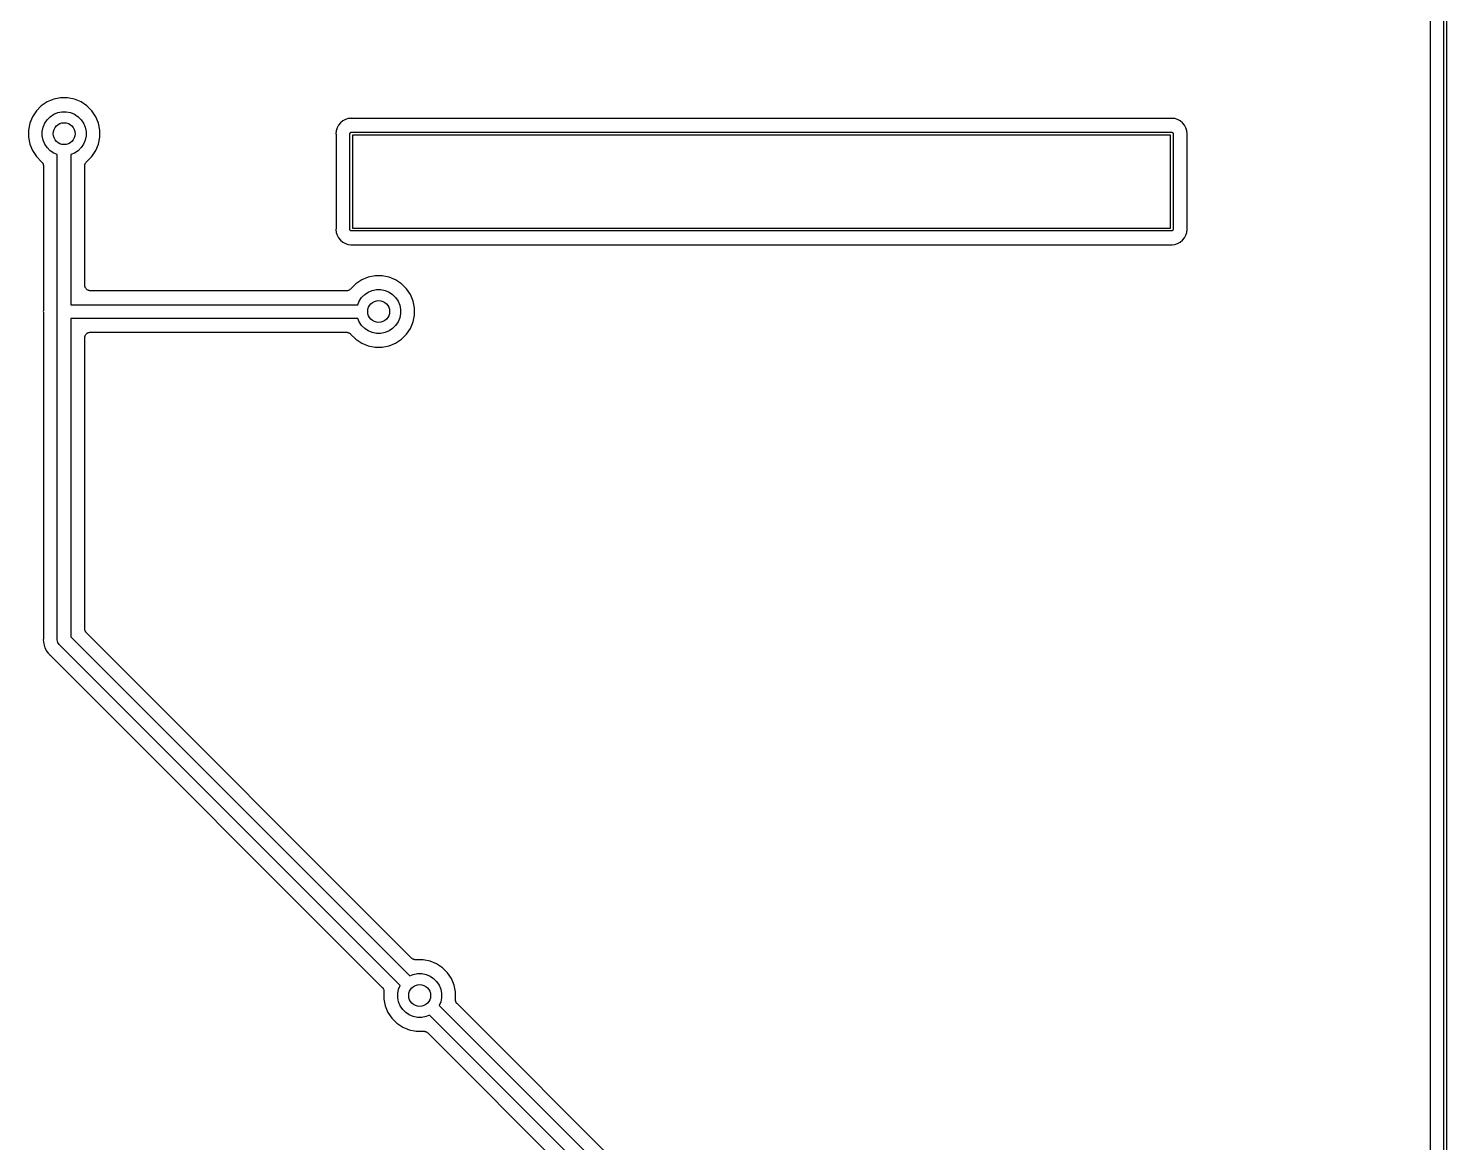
# Model space of a CAD drawing. Extents: x 0.4 to 10.6, y -8.1 to -0.4.
# Drawn here: x 3.114 to 4.135, y -2.99 to -2.188 of the extents above; entities that cross this region are included whole.
import ezdxf

# ---------------------------------------------------------------- set-up
doc = ezdxf.new("R2010")
doc.units = 0
doc.header["$MEASUREMENT"] = 0
doc.layers.add('BLACK', color=7, linetype='CONTINUOUS')

msp = doc.modelspace()

# ---------------------------------------------------------------- linework, layer by layer
at = {"layer": 'BLACK', "linetype": 'CONTINUOUS'}
for p, q in [((4.13287, -5.39272), (4.13287, -1.96949)), ((4.13484, -1.96855), (4.13484, -5.39365)), ((4.12287, -1.98343), (4.12287, -5.37878)), ((3.12335, -2.24378), (3.11976, -2.24737)), ((3.12757, -2.24096), (3.12335, -2.24378)), ((3.13225, -2.23902), (3.12757, -2.24096)), ((3.13723, -2.23803), (3.13225, -2.23902)), ((3.1423, -2.23803), (3.13723, -2.23803)), ((3.14727, -2.23902), (3.1423, -2.23803)), ((3.15196, -2.24096), (3.14727, -2.23902)), ((3.15618, -2.24378), (3.15196, -2.24096)), ((3.15976, -2.24737), (3.15618, -2.24378)), ((3.11695, -2.25158), (3.11501, -2.25627)), ((3.11976, -2.24737), (3.11695, -2.25158)), ((3.12581, -2.25632), (3.12753, -2.25374)), ((3.12753, -2.25374), (3.12973, -2.25155)), ((3.12973, -2.25155), (3.1323, -2.24982)), ((3.1323, -2.24982), (3.13517, -2.24864)), ((3.13517, -2.24864), (3.13821, -2.24803)), ((3.13821, -2.24803), (3.14131, -2.24803)), ((3.14131, -2.24803), (3.14436, -2.24864)), ((3.14436, -2.24864), (3.14722, -2.24982)), ((3.14722, -2.24982), (3.1498, -2.25155)), ((3.1498, -2.25155), (3.152, -2.25374)), ((3.152, -2.25374), (3.15372, -2.25632)), ((3.16258, -2.25158), (3.15976, -2.24737)), ((3.16452, -2.25627), (3.16258, -2.25158)), ((3.33865, -2.25597), (3.33728, -2.25765)), ((3.34032, -2.2546), (3.33865, -2.25597)), ((3.34223, -2.25358), (3.34032, -2.2546)), ((3.3443, -2.25295), (3.34223, -2.25358)), ((3.34611, -2.25278), (3.3443, -2.25295)), ((3.34646, -2.25274), (3.34611, -2.25278)), ((3.3468, -2.25278), (3.34646, -2.25274)), ((3.34697, -2.25278), (3.3468, -2.25278)), ((3.34713, -2.25279), (3.34697, -2.25278)), ((3.34719, -2.2528), (3.34713, -2.25279)), ((3.93628, -2.2528), (3.34719, -2.2528)), ((3.93644, -2.25278), (3.93628, -2.2528)), ((3.93661, -2.25278), (3.93644, -2.25278)), ((3.93666, -2.25278), (3.93661, -2.25278)), ((3.93701, -2.25274), (3.93666, -2.25278)), ((3.93735, -2.25278), (3.93701, -2.25274)), ((3.93916, -2.25295), (3.93735, -2.25278)), ((3.94123, -2.25358), (3.93916, -2.25295)), ((3.94314, -2.2546), (3.94123, -2.25358)), ((3.94481, -2.25597), (3.94314, -2.2546)), ((3.94619, -2.25765), (3.94481, -2.25597)), ((3.11501, -2.25627), (3.11402, -2.26124)), ((3.11402, -2.26124), (3.11402, -2.26632)), ((3.12402, -2.26223), (3.12462, -2.25919)), ((3.12402, -2.26533), (3.12402, -2.26223)), ((3.12462, -2.26837), (3.12402, -2.26533)), ((3.12462, -2.25919), (3.12581, -2.25632)), ((3.15372, -2.25632), (3.15491, -2.25919)), ((3.15491, -2.25919), (3.15551, -2.26223)), ((3.15551, -2.26533), (3.15491, -2.26837)), ((3.15551, -2.26223), (3.15551, -2.26533)), ((3.16551, -2.26124), (3.16452, -2.25627)), ((3.16551, -2.26632), (3.16551, -2.26124)), ((3.33563, -2.26163), (3.33542, -2.26378)), ((3.33542, -2.26378), (3.33545, -2.26413)), ((3.33545, -2.26413), (3.33546, -2.26418)), ((3.33546, -2.26418), (3.33546, -2.26435)), ((3.33546, -2.26435), (3.33547, -2.26451)), ((3.33547, -2.26451), (3.33547, -2.33194)), ((3.33626, -2.25956), (3.33563, -2.26163)), ((3.33728, -2.25765), (3.33626, -2.25956)), ((3.34547, -2.26378), (3.34549, -2.26359)), ((3.34547, -2.26383), (3.34547, -2.26378)), ((3.34547, -2.33263), (3.34547, -2.26383)), ((3.34549, -2.26359), (3.34554, -2.2634)), ((3.34554, -2.2634), (3.34563, -2.26323)), ((3.34563, -2.26323), (3.34576, -2.26308)), ((3.34576, -2.26308), (3.34591, -2.26296)), ((3.34591, -2.26296), (3.34608, -2.26287)), ((3.34608, -2.26287), (3.34626, -2.26281)), ((3.34626, -2.26281), (3.34641, -2.2628)), ((3.34641, -2.2628), (3.34646, -2.26279)), ((3.34646, -2.26279), (3.3465, -2.2628)), ((3.3465, -2.2628), (3.93696, -2.2628)), ((3.34744, -2.26476), (3.34744, -2.33169)), ((3.93602, -2.26476), (3.34744, -2.26476)), ((3.93602, -2.33169), (3.93602, -2.26476)), ((3.93696, -2.2628), (3.93701, -2.26279)), ((3.93701, -2.26279), (3.93706, -2.2628)), ((3.93706, -2.2628), (3.9372, -2.26281)), ((3.9372, -2.26281), (3.93739, -2.26287)), ((3.93739, -2.26287), (3.93756, -2.26296)), ((3.93756, -2.26296), (3.93771, -2.26308)), ((3.93771, -2.26308), (3.93783, -2.26323)), ((3.93783, -2.26323), (3.93792, -2.2634)), ((3.93792, -2.2634), (3.93798, -2.26359)), ((3.93798, -2.26359), (3.938, -2.26378)), ((3.938, -2.26378), (3.93799, -2.26383)), ((3.93799, -2.26383), (3.93799, -2.33263)), ((3.94721, -2.25956), (3.94619, -2.25765)), ((3.94783, -2.26163), (3.94721, -2.25956)), ((3.94805, -2.26378), (3.94783, -2.26163)), ((3.94799, -2.26446), (3.94801, -2.26429)), ((3.94799, -2.26451), (3.94799, -2.26446)), ((3.94799, -2.33194), (3.94799, -2.26451)), ((3.94801, -2.26413), (3.94805, -2.26378)), ((3.94801, -2.26429), (3.94801, -2.26413)), ((3.11402, -2.26632), (3.11501, -2.27129)), ((3.11501, -2.27129), (3.11695, -2.27598)), ((3.11695, -2.27598), (3.11976, -2.28019)), ((3.12581, -2.27124), (3.12462, -2.26837)), ((3.12753, -2.27382), (3.12581, -2.27124)), ((3.12973, -2.27601), (3.12753, -2.27382)), ((3.1323, -2.27774), (3.12973, -2.27601)), ((3.1498, -2.27601), (3.14722, -2.27774)), ((3.152, -2.27382), (3.1498, -2.27601)), ((3.15372, -2.27124), (3.152, -2.27382)), ((3.15491, -2.26837), (3.15372, -2.27124)), ((3.15976, -2.28019), (3.16258, -2.27598)), ((3.16258, -2.27598), (3.16452, -2.27129)), ((3.16452, -2.27129), (3.16551, -2.26632)), ((3.11976, -2.28019), (3.12358, -2.284)), ((3.12358, -2.284), (3.1237, -2.28411)), ((3.1237, -2.28411), (3.12371, -2.28412)), ((3.12371, -2.28412), (3.12373, -2.28413)), ((3.12373, -2.28413), (3.12396, -2.28442)), ((3.12396, -2.28442), (3.12418, -2.2847)), ((3.12418, -2.2847), (3.12419, -2.28472)), ((3.12419, -2.28472), (3.12421, -2.28473)), ((3.12421, -2.28473), (3.12437, -2.28506)), ((3.12437, -2.28506), (3.12455, -2.28538)), ((3.12455, -2.28538), (3.12455, -2.2854)), ((3.12455, -2.2854), (3.12456, -2.28542)), ((3.12456, -2.28542), (3.12466, -2.28576)), ((3.12466, -2.28576), (3.12477, -2.28612)), ((3.12477, -2.28612), (3.12477, -2.28614)), ((3.12477, -2.28614), (3.12477, -2.28615)), ((3.12477, -2.28615), (3.12481, -2.28652)), ((3.12481, -2.28652), (3.12484, -2.28688)), ((3.13484, -2.27879), (3.1323, -2.27774)), ((3.13484, -2.39149), (3.13484, -2.27879)), ((3.14722, -2.27774), (3.14469, -2.27879)), ((3.14469, -2.27879), (3.14469, -2.38681)), ((3.15469, -2.28683), (3.15473, -2.28646)), ((3.15473, -2.28646), (3.15476, -2.2861)), ((3.15476, -2.2861), (3.15477, -2.28608)), ((3.15477, -2.28606), (3.15488, -2.28571)), ((3.15477, -2.28608), (3.15477, -2.28606)), ((3.15488, -2.28571), (3.15499, -2.28536)), ((3.15499, -2.28536), (3.155, -2.28535)), ((3.155, -2.28533), (3.15518, -2.28501)), ((3.155, -2.28535), (3.155, -2.28533)), ((3.15518, -2.28501), (3.15535, -2.28469)), ((3.15535, -2.28469), (3.15536, -2.28467)), ((3.15536, -2.28467), (3.15537, -2.28466)), ((3.15537, -2.28466), (3.15561, -2.28438)), ((3.15561, -2.28438), (3.15584, -2.28409)), ((3.15584, -2.28409), (3.15586, -2.28408)), ((3.15586, -2.28408), (3.15587, -2.28407)), ((3.15587, -2.28407), (3.15598, -2.28398)), ((3.15598, -2.28398), (3.15976, -2.28019)), ((3.12484, -2.28688), (3.12484, -2.39081)), ((3.15469, -2.28686), (3.15469, -2.28683)), ((3.15469, -2.28688), (3.15469, -2.28686)), ((3.15469, -2.28686), (3.15469, -2.28686)), ((3.15469, -2.28686), (3.15469, -2.28686)), ((3.15469, -2.37287), (3.15469, -2.28688)), ((3.33545, -2.33233), (3.33542, -2.33268)), ((3.33542, -2.33268), (3.33563, -2.33483)), ((3.33547, -2.332), (3.33545, -2.33216)), ((3.33545, -2.33216), (3.33545, -2.33233)), ((3.33547, -2.33194), (3.33547, -2.332)), ((3.33563, -2.33483), (3.33626, -2.3369)), ((3.33626, -2.3369), (3.33728, -2.33881)), ((3.34547, -2.33268), (3.34547, -2.33263)), ((3.34549, -2.33287), (3.34547, -2.33268)), ((3.34554, -2.33306), (3.34549, -2.33287)), ((3.34563, -2.33323), (3.34554, -2.33306)), ((3.34576, -2.33338), (3.34563, -2.33323)), ((3.34591, -2.3335), (3.34576, -2.33338)), ((3.34608, -2.33359), (3.34591, -2.3335)), ((3.34626, -2.33365), (3.34608, -2.33359)), ((3.34641, -2.33366), (3.34626, -2.33365)), ((3.34646, -2.33367), (3.34641, -2.33366)), ((3.34641, -2.33366), (3.34641, -2.33366)), ((3.3465, -2.33366), (3.34646, -2.33367)), ((3.93696, -2.33366), (3.3465, -2.33366)), ((3.34744, -2.33169), (3.93602, -2.33169)), ((3.93701, -2.33367), (3.93696, -2.33366)), ((3.93706, -2.33366), (3.93701, -2.33367)), ((3.9372, -2.33365), (3.93706, -2.33366)), ((3.93706, -2.33366), (3.93706, -2.33366)), ((3.93739, -2.33359), (3.9372, -2.33365)), ((3.93756, -2.3335), (3.93739, -2.33359)), ((3.93771, -2.33338), (3.93756, -2.3335)), ((3.93783, -2.33323), (3.93771, -2.33338)), ((3.93792, -2.33306), (3.93783, -2.33323)), ((3.93798, -2.33287), (3.93792, -2.33306)), ((3.938, -2.33268), (3.93798, -2.33287)), ((3.93799, -2.33263), (3.938, -2.33268)), ((3.94619, -2.33881), (3.94721, -2.3369)), ((3.94721, -2.3369), (3.94783, -2.33483)), ((3.94783, -2.33483), (3.94805, -2.33268)), ((3.94801, -2.33211), (3.94799, -2.33194)), ((3.94801, -2.33228), (3.94801, -2.33211)), ((3.94801, -2.33233), (3.94801, -2.33228)), ((3.94805, -2.33268), (3.94801, -2.33233)), ((3.33728, -2.33881), (3.33865, -2.34048)), ((3.33865, -2.34048), (3.34032, -2.34185)), ((3.34032, -2.34185), (3.34223, -2.34287)), ((3.34223, -2.34287), (3.3443, -2.3435)), ((3.3443, -2.3435), (3.34611, -2.34368)), ((3.34611, -2.34368), (3.34646, -2.34371)), ((3.34646, -2.34371), (3.3468, -2.34368)), ((3.3468, -2.34368), (3.34686, -2.34368)), ((3.34686, -2.34368), (3.34702, -2.34368)), ((3.34702, -2.34368), (3.34719, -2.34366)), ((3.34719, -2.34366), (3.93628, -2.34366)), ((3.93628, -2.34366), (3.93633, -2.34366)), ((3.93633, -2.34366), (3.9365, -2.34368)), ((3.9365, -2.34368), (3.93666, -2.34368)), ((3.93666, -2.34368), (3.93701, -2.34371)), ((3.93701, -2.34371), (3.93735, -2.34368)), ((3.93735, -2.34368), (3.93916, -2.3435)), ((3.93916, -2.3435), (3.94123, -2.34287)), ((3.94123, -2.34287), (3.94314, -2.34185)), ((3.94314, -2.34185), (3.94481, -2.34048)), ((3.94481, -2.34048), (3.94619, -2.33881)), ((3.35863, -2.36697), (3.35395, -2.36891)), ((3.36361, -2.36598), (3.35863, -2.36697)), ((3.36868, -2.36598), (3.36361, -2.36598)), ((3.37365, -2.36697), (3.36868, -2.36598)), ((3.37834, -2.36891), (3.37365, -2.36697)), ((3.15472, -2.37324), (3.15469, -2.37287)), ((3.15475, -2.37361), (3.15472, -2.37324)), ((3.15476, -2.37362), (3.15475, -2.37361)), ((3.15476, -2.37364), (3.15476, -2.37362)), ((3.15487, -2.374), (3.15476, -2.37364)), ((3.15497, -2.37435), (3.15487, -2.374)), ((3.15498, -2.37436), (3.15497, -2.37435)), ((3.15498, -2.37437), (3.15498, -2.37436)), ((3.15516, -2.3747), (3.15498, -2.37437)), ((3.15533, -2.37503), (3.15516, -2.3747)), ((3.15534, -2.37504), (3.15533, -2.37503)), ((3.15534, -2.37505), (3.15534, -2.37504)), ((3.15558, -2.37534), (3.15534, -2.37505)), ((3.15581, -2.37563), (3.15558, -2.37534)), ((3.15582, -2.37564), (3.15581, -2.37563)), ((3.15583, -2.37565), (3.15582, -2.37564)), ((3.15611, -2.37588), (3.15583, -2.37565)), ((3.1564, -2.37612), (3.15611, -2.37588)), ((3.15641, -2.37613), (3.1564, -2.37612)), ((3.15642, -2.37614), (3.15641, -2.37613)), ((3.15675, -2.37631), (3.15642, -2.37614)), ((3.15707, -2.37649), (3.15675, -2.37631)), ((3.15708, -2.3765), (3.15707, -2.37649)), ((3.1571, -2.3765), (3.15708, -2.3765)), ((3.15745, -2.37661), (3.1571, -2.3765)), ((3.1578, -2.37672), (3.15745, -2.37661)), ((3.15782, -2.37673), (3.1578, -2.37672)), ((3.15783, -2.37673), (3.15782, -2.37673)), ((3.1582, -2.37677), (3.15783, -2.37673)), ((3.15857, -2.37681), (3.1582, -2.37677)), ((3.15859, -2.37681), (3.15857, -2.37681)), ((3.1586, -2.37681), (3.15859, -2.37681)), ((3.15859, -2.37681), (3.15859, -2.37681)), ((3.15862, -2.37681), (3.1586, -2.37681)), ((3.34304, -2.37681), (3.15862, -2.37681)), ((3.34341, -2.37677), (3.34304, -2.37681)), ((3.34377, -2.37674), (3.34341, -2.37677)), ((3.34379, -2.37674), (3.34377, -2.37674)), ((3.34381, -2.37674), (3.34379, -2.37674)), ((3.34416, -2.37663), (3.34381, -2.37674)), ((3.34451, -2.37653), (3.34416, -2.37663)), ((3.34452, -2.37652), (3.34451, -2.37653)), ((3.34454, -2.37651), (3.34452, -2.37652)), ((3.34486, -2.37634), (3.34454, -2.37651)), ((3.34519, -2.37617), (3.34486, -2.37634)), ((3.3452, -2.37616), (3.34519, -2.37617)), ((3.34522, -2.37615), (3.3452, -2.37616)), ((3.3455, -2.37592), (3.34522, -2.37615)), ((3.34579, -2.37569), (3.3455, -2.37592)), ((3.3458, -2.37568), (3.34579, -2.37569)), ((3.34581, -2.37567), (3.3458, -2.37568)), ((3.34592, -2.37554), (3.34581, -2.37567)), ((3.34973, -2.37173), (3.34592, -2.37554)), ((3.35395, -2.36891), (3.34973, -2.37173)), ((3.3561, -2.3795), (3.35868, -2.37778)), ((3.35868, -2.37778), (3.36155, -2.37659)), ((3.36155, -2.37659), (3.36459, -2.37598)), ((3.36459, -2.37598), (3.36769, -2.37598)), ((3.36769, -2.37598), (3.37074, -2.37659)), ((3.37074, -2.37659), (3.3736, -2.37778)), ((3.3736, -2.37778), (3.37618, -2.3795)), ((3.38256, -2.37173), (3.37834, -2.36891)), ((3.38614, -2.37532), (3.38256, -2.37173)), ((3.38896, -2.37954), (3.38614, -2.37532)), ((3.14469, -2.38681), (3.35113, -2.38681)), ((3.35113, -2.38681), (3.35219, -2.38427)), ((3.35219, -2.38427), (3.35391, -2.38169)), ((3.35391, -2.38169), (3.3561, -2.3795)), ((3.37618, -2.3795), (3.37837, -2.38169)), ((3.37837, -2.38169), (3.3801, -2.38427)), ((3.3801, -2.38427), (3.38128, -2.38714)), ((3.38128, -2.38714), (3.38189, -2.39018)), ((3.3909, -2.38422), (3.38896, -2.37954)), ((3.39189, -2.3892), (3.3909, -2.38422)), ((3.12482, -2.39119), (3.12477, -2.39173)), ((3.12477, -2.39173), (3.12482, -2.39227)), ((3.12484, -2.39086), (3.12482, -2.39103)), ((3.12482, -2.39103), (3.12482, -2.39119)), ((3.12482, -2.39227), (3.12483, -2.39233)), ((3.12483, -2.39233), (3.12483, -2.39249)), ((3.12483, -2.39249), (3.12484, -2.39266)), ((3.12484, -2.39081), (3.12484, -2.39086)), ((3.12484, -2.39266), (3.12484, -2.62703)), ((3.13482, -2.39173), (3.13484, -2.39149)), ((3.13484, -2.39197), (3.13482, -2.39173)), ((3.13484, -2.62771), (3.13484, -2.39197)), ((3.35113, -2.39665), (3.14469, -2.39665)), ((3.14469, -2.39665), (3.14469, -2.62591)), ((3.35219, -2.39919), (3.35113, -2.39665)), ((3.38128, -2.39633), (3.3801, -2.39919)), ((3.38189, -2.39328), (3.38128, -2.39633)), ((3.38189, -2.39018), (3.38189, -2.39328)), ((3.3909, -2.39924), (3.39189, -2.39427)), ((3.39189, -2.39427), (3.39189, -2.3892)), ((3.15488, -2.40942), (3.15499, -2.40906)), ((3.15499, -2.40906), (3.155, -2.40905)), ((3.155, -2.40904), (3.15518, -2.40871)), ((3.155, -2.40905), (3.155, -2.40904)), ((3.15518, -2.40871), (3.15536, -2.40839)), ((3.15536, -2.40839), (3.15537, -2.40838)), ((3.15537, -2.40837), (3.15561, -2.40808)), ((3.15537, -2.40838), (3.15537, -2.40837)), ((3.15561, -2.40808), (3.15585, -2.4078)), ((3.15585, -2.4078), (3.15586, -2.40779)), ((3.15586, -2.40779), (3.15587, -2.40778)), ((3.15587, -2.40778), (3.15616, -2.40755)), ((3.15616, -2.40755), (3.15644, -2.40731)), ((3.15644, -2.40731), (3.15646, -2.4073)), ((3.15646, -2.4073), (3.15647, -2.4073)), ((3.15647, -2.4073), (3.15679, -2.40713)), ((3.15679, -2.40713), (3.15712, -2.40695)), ((3.15712, -2.40695), (3.15714, -2.40695)), ((3.15714, -2.40695), (3.15715, -2.40694)), ((3.15715, -2.40694), (3.1575, -2.40684)), ((3.1575, -2.40684), (3.15786, -2.40673)), ((3.15786, -2.40673), (3.15787, -2.40673)), ((3.15787, -2.40673), (3.15788, -2.40672)), ((3.15788, -2.40672), (3.15825, -2.40669)), ((3.15825, -2.40669), (3.15862, -2.40665)), ((3.15862, -2.40665), (3.34304, -2.40665)), ((3.34304, -2.40665), (3.34306, -2.40665)), ((3.34306, -2.40665), (3.34306, -2.40665)), ((3.34306, -2.40665), (3.34306, -2.40665)), ((3.34306, -2.40665), (3.3431, -2.40665)), ((3.3431, -2.40665), (3.34346, -2.40669)), ((3.34346, -2.40669), (3.34382, -2.40673)), ((3.34382, -2.40673), (3.34384, -2.40674)), ((3.34384, -2.40674), (3.34386, -2.40674)), ((3.34386, -2.40674), (3.34421, -2.40685)), ((3.34421, -2.40685), (3.34456, -2.40696)), ((3.34456, -2.40696), (3.34457, -2.40697)), ((3.34457, -2.40697), (3.34459, -2.40697)), ((3.34459, -2.40697), (3.34491, -2.40715)), ((3.34491, -2.40715), (3.34523, -2.40732)), ((3.34523, -2.40732), (3.34525, -2.40733)), ((3.34525, -2.40733), (3.34526, -2.40734)), ((3.34526, -2.40734), (3.34554, -2.40758)), ((3.34554, -2.40758), (3.34583, -2.40781)), ((3.34583, -2.40781), (3.34584, -2.40782)), ((3.34584, -2.40782), (3.34585, -2.40784)), ((3.34585, -2.40784), (3.34594, -2.40794)), ((3.34594, -2.40794), (3.34973, -2.41173)), ((3.35391, -2.40177), (3.35219, -2.39919)), ((3.3561, -2.40396), (3.35391, -2.40177)), ((3.35868, -2.40569), (3.3561, -2.40396)), ((3.36155, -2.40688), (3.35868, -2.40569)), ((3.36459, -2.40748), (3.36155, -2.40688)), ((3.36769, -2.40748), (3.36459, -2.40748)), ((3.37074, -2.40688), (3.36769, -2.40748)), ((3.3736, -2.40569), (3.37074, -2.40688)), ((3.37618, -2.40396), (3.3736, -2.40569)), ((3.37837, -2.40177), (3.37618, -2.40396)), ((3.3801, -2.39919), (3.37837, -2.40177)), ((3.38256, -2.41173), (3.38614, -2.40815)), ((3.38614, -2.40815), (3.38896, -2.40393)), ((3.38896, -2.40393), (3.3909, -2.39924)), ((3.15469, -2.41054), (3.15473, -2.41017)), ((3.15469, -2.41056), (3.15469, -2.41054)), ((3.15469, -2.41059), (3.15469, -2.41056)), ((3.15469, -2.41056), (3.15469, -2.41056)), ((3.15469, -2.41056), (3.15469, -2.41056)), ((3.15469, -2.62014), (3.15469, -2.41059)), ((3.15473, -2.41017), (3.15477, -2.4098)), ((3.15477, -2.40977), (3.15488, -2.40942)), ((3.15477, -2.40979), (3.15477, -2.40977)), ((3.15477, -2.4098), (3.15477, -2.40979)), ((3.34973, -2.41173), (3.35395, -2.41455)), ((3.35395, -2.41455), (3.35863, -2.41649)), ((3.35863, -2.41649), (3.36361, -2.41748)), ((3.36361, -2.41748), (3.36868, -2.41748)), ((3.36868, -2.41748), (3.37365, -2.41649)), ((3.37365, -2.41649), (3.37834, -2.41455)), ((3.37834, -2.41455), (3.38256, -2.41173)), ((3.15472, -2.62051), (3.15469, -2.62014)), ((3.15475, -2.62087), (3.15472, -2.62051)), ((3.15476, -2.62089), (3.15475, -2.62087)), ((3.15476, -2.62091), (3.15476, -2.62089)), ((3.15487, -2.62126), (3.15476, -2.62091)), ((3.15497, -2.6216), (3.15487, -2.62126)), ((3.15498, -2.62162), (3.15497, -2.6216)), ((3.15498, -2.62164), (3.15498, -2.62162)), ((3.15515, -2.62196), (3.15498, -2.62164)), ((3.15532, -2.62229), (3.15515, -2.62196)), ((3.15533, -2.6223), (3.15532, -2.62229)), ((3.15534, -2.62232), (3.15533, -2.6223)), ((3.15557, -2.6226), (3.15534, -2.62232)), ((3.1558, -2.62289), (3.15557, -2.6226)), ((3.15583, -2.62292), (3.1558, -2.62289)), ((3.15584, -2.62293), (3.15583, -2.62292)), ((3.15583, -2.62292), (3.15583, -2.62292)), ((3.15583, -2.62292), (3.15583, -2.62292)), ((3.38989, -2.85697), (3.15584, -2.62293)), ((3.12482, -2.62741), (3.12477, -2.62795)), ((3.12477, -2.62795), (3.12506, -2.63088)), ((3.12484, -2.62708), (3.12482, -2.62725)), ((3.12482, -2.62725), (3.12482, -2.62741)), ((3.12484, -2.62703), (3.12484, -2.62708)), ((3.12506, -2.63088), (3.12591, -2.63369)), ((3.12591, -2.63369), (3.1273, -2.63628)), ((3.13482, -2.62795), (3.13484, -2.62771)), ((3.13491, -2.62892), (3.13482, -2.62795)), ((3.1352, -2.62985), (3.13491, -2.62892)), ((3.13565, -2.6307), (3.1352, -2.62985)), ((3.13608, -2.63122), (3.13565, -2.6307)), ((3.13627, -2.63145), (3.13608, -2.63122)), ((3.13645, -2.6316), (3.13627, -2.63145)), ((3.38158, -2.87673), (3.13645, -2.6316)), ((3.14469, -2.62591), (3.38854, -2.86977)), ((3.1273, -2.63628), (3.12824, -2.63743)), ((3.12824, -2.63743), (3.12824, -2.63743)), ((3.12824, -2.63743), (3.12916, -2.63855)), ((3.12916, -2.63855), (3.12958, -2.6389)), ((3.12958, -2.6389), (3.12962, -2.63893)), ((3.12962, -2.63893), (3.12974, -2.63905)), ((3.12974, -2.63905), (3.12987, -2.63916)), ((3.12987, -2.63916), (3.36878, -2.87807)), ((3.39017, -2.85721), (3.38989, -2.85697)), ((3.39045, -2.85744), (3.39017, -2.85721)), ((3.39046, -2.85745), (3.39045, -2.85744)), ((3.39048, -2.85746), (3.39046, -2.85745)), ((3.3908, -2.85763), (3.39048, -2.85746)), ((3.39112, -2.85781), (3.3908, -2.85763)), ((3.39114, -2.85781), (3.39112, -2.85781)), ((3.39116, -2.85782), (3.39114, -2.85781)), ((3.3915, -2.85793), (3.39116, -2.85782)), ((3.39185, -2.85804), (3.3915, -2.85793)), ((3.39187, -2.85804), (3.39185, -2.85804)), ((3.39189, -2.85805), (3.39187, -2.85804)), ((3.39225, -2.85808), (3.39189, -2.85805)), ((3.39262, -2.85813), (3.39225, -2.85808)), ((3.39264, -2.85812), (3.39262, -2.85813)), ((3.39266, -2.85813), (3.39264, -2.85812)), ((3.39282, -2.85811), (3.39266, -2.85813)), ((3.39821, -2.85811), (3.39282, -2.85811)), ((3.40318, -2.8591), (3.39821, -2.85811)), ((3.39108, -2.86872), (3.39412, -2.86811)), ((3.39412, -2.86811), (3.39722, -2.86811)), ((3.39722, -2.86811), (3.40026, -2.86872)), ((3.40787, -2.86104), (3.40318, -2.8591)), ((3.41208, -2.86386), (3.40787, -2.86104)), ((3.41567, -2.86744), (3.41208, -2.86386)), ((3.41849, -2.87166), (3.41567, -2.86744)), ((3.36878, -2.87807), (3.3688, -2.87809)), ((3.3688, -2.87809), (3.3688, -2.87809)), ((3.3688, -2.87809), (3.3688, -2.87809)), ((3.3688, -2.87809), (3.36882, -2.87811)), ((3.36882, -2.87811), (3.36905, -2.8784)), ((3.36905, -2.8784), (3.36928, -2.87868)), ((3.36928, -2.87868), (3.36929, -2.8787)), ((3.36929, -2.8787), (3.3693, -2.87871)), ((3.3693, -2.87871), (3.36947, -2.87904)), ((3.38053, -2.87926), (3.38158, -2.87673)), ((3.38854, -2.86977), (3.39108, -2.86872)), ((3.40026, -2.86872), (3.40313, -2.8699)), ((3.40313, -2.8699), (3.40571, -2.87163)), ((3.40571, -2.87163), (3.4079, -2.87382)), ((3.4079, -2.87382), (3.40963, -2.8764)), ((3.40963, -2.8764), (3.41081, -2.87926)), ((3.42043, -2.87635), (3.41849, -2.87166)), ((3.42142, -2.88132), (3.42043, -2.87635)), ((3.36947, -2.87904), (3.36964, -2.87936)), ((3.36964, -2.87936), (3.36965, -2.87938)), ((3.36965, -2.87938), (3.36965, -2.8794)), ((3.36965, -2.8794), (3.36976, -2.87975)), ((3.36976, -2.87975), (3.36986, -2.8801)), ((3.36986, -2.8801), (3.36986, -2.88012)), ((3.36986, -2.88012), (3.36987, -2.88013)), ((3.36987, -2.88013), (3.3699, -2.88049)), ((3.3699, -2.88049), (3.36994, -2.88086)), ((3.36994, -2.8809), (3.36992, -2.88104)), ((3.36992, -2.88104), (3.36992, -2.88639)), ((3.36992, -2.88639), (3.37091, -2.89137)), ((3.36994, -2.88086), (3.36993, -2.88088)), ((3.36993, -2.88088), (3.36994, -2.8809)), ((3.37992, -2.88231), (3.38053, -2.87926)), ((3.37992, -2.88541), (3.37992, -2.88231)), ((3.38053, -2.88845), (3.37992, -2.88541)), ((3.38171, -2.89132), (3.38053, -2.88845)), ((3.41081, -2.88845), (3.40976, -2.89099)), ((3.41081, -2.87926), (3.41142, -2.88231)), ((3.41142, -2.88541), (3.41081, -2.88845)), ((3.41142, -2.88231), (3.41142, -2.88541)), ((3.4214, -2.88682), (3.42142, -2.88668)), ((3.4214, -2.88684), (3.4214, -2.88682)), ((3.4214, -2.88685), (3.4214, -2.88684)), ((3.42144, -2.88722), (3.4214, -2.88685)), ((3.42142, -2.88668), (3.42142, -2.88132)), ((3.42147, -2.88758), (3.42144, -2.88722)), ((3.42147, -2.8876), (3.42147, -2.88758)), ((3.42148, -2.88762), (3.42147, -2.8876)), ((3.42158, -2.88797), (3.42148, -2.88762)), ((3.42168, -2.88832), (3.42158, -2.88797)), ((3.42169, -2.88834), (3.42168, -2.88832)), ((3.4217, -2.88836), (3.42169, -2.88834)), ((3.42187, -2.88868), (3.4217, -2.88836)), ((3.42204, -2.889), (3.42187, -2.88868)), ((3.37091, -2.89137), (3.37285, -2.89605)), ((3.37285, -2.89605), (3.37567, -2.90027)), ((3.38344, -2.8939), (3.38171, -2.89132)), ((3.38563, -2.89609), (3.38344, -2.8939)), ((3.38821, -2.89781), (3.38563, -2.89609)), ((3.39108, -2.899), (3.38821, -2.89781)), ((3.39412, -2.89961), (3.39108, -2.899)), ((3.40026, -2.899), (3.39722, -2.89961)), ((3.4028, -2.89795), (3.40026, -2.899)), ((3.67165, -3.1668), (3.4028, -2.89795)), ((3.40976, -2.89099), (3.67988, -3.16111)), ((3.42205, -2.88902), (3.42204, -2.889)), ((3.42206, -2.88903), (3.42205, -2.88902)), ((3.42229, -2.88932), (3.42206, -2.88903)), ((3.42252, -2.8896), (3.42229, -2.88932)), ((3.42254, -2.88963), (3.42252, -2.8896)), ((3.42256, -2.88964), (3.42254, -2.88963)), ((3.42254, -2.88963), (3.42254, -2.88963)), ((3.42254, -2.88963), (3.42254, -2.88963)), ((3.68647, -3.15356), (3.42256, -2.88964)), ((3.37567, -2.90027), (3.37926, -2.90386)), ((3.37926, -2.90386), (3.38347, -2.90668)), ((3.38347, -2.90668), (3.38816, -2.90862)), ((3.38816, -2.90862), (3.39313, -2.90961)), ((3.39722, -2.89961), (3.39412, -2.89961)), ((3.39313, -2.90961), (3.39852, -2.90961)), ((3.39852, -2.90961), (3.39868, -2.90959)), ((3.39868, -2.90959), (3.3987, -2.90959)), ((3.3987, -2.90959), (3.39872, -2.90959)), ((3.39872, -2.90959), (3.39909, -2.90963)), ((3.39909, -2.90963), (3.39945, -2.90967)), ((3.39945, -2.90967), (3.39947, -2.90967)), ((3.39947, -2.90967), (3.39948, -2.90968)), ((3.39948, -2.90968), (3.39983, -2.90979)), ((3.39983, -2.90979), (3.40018, -2.90989)), ((3.40018, -2.90989), (3.4002, -2.9099)), ((3.4002, -2.9099), (3.40022, -2.90991)), ((3.40022, -2.90991), (3.40054, -2.91008)), ((3.40054, -2.91008), (3.40086, -2.91026)), ((3.40086, -2.91026), (3.40087, -2.91027)), ((3.40087, -2.91027), (3.40089, -2.91028)), ((3.40089, -2.91028), (3.40117, -2.91051)), ((3.40117, -2.91051), (3.40145, -2.91074)), ((3.40145, -2.91074), (3.6605, -3.16979))]:
    msp.add_line(p, q, dxfattribs=at)
at = {"layer": 'BLACK'}
for centre in [(3.13976, -2.26378), (3.36614, -2.39173), (3.39567, -2.88386)]:
    msp.add_circle(centre, 0.00787, dxfattribs=at)

doc.saveas('drawing.dxf')
